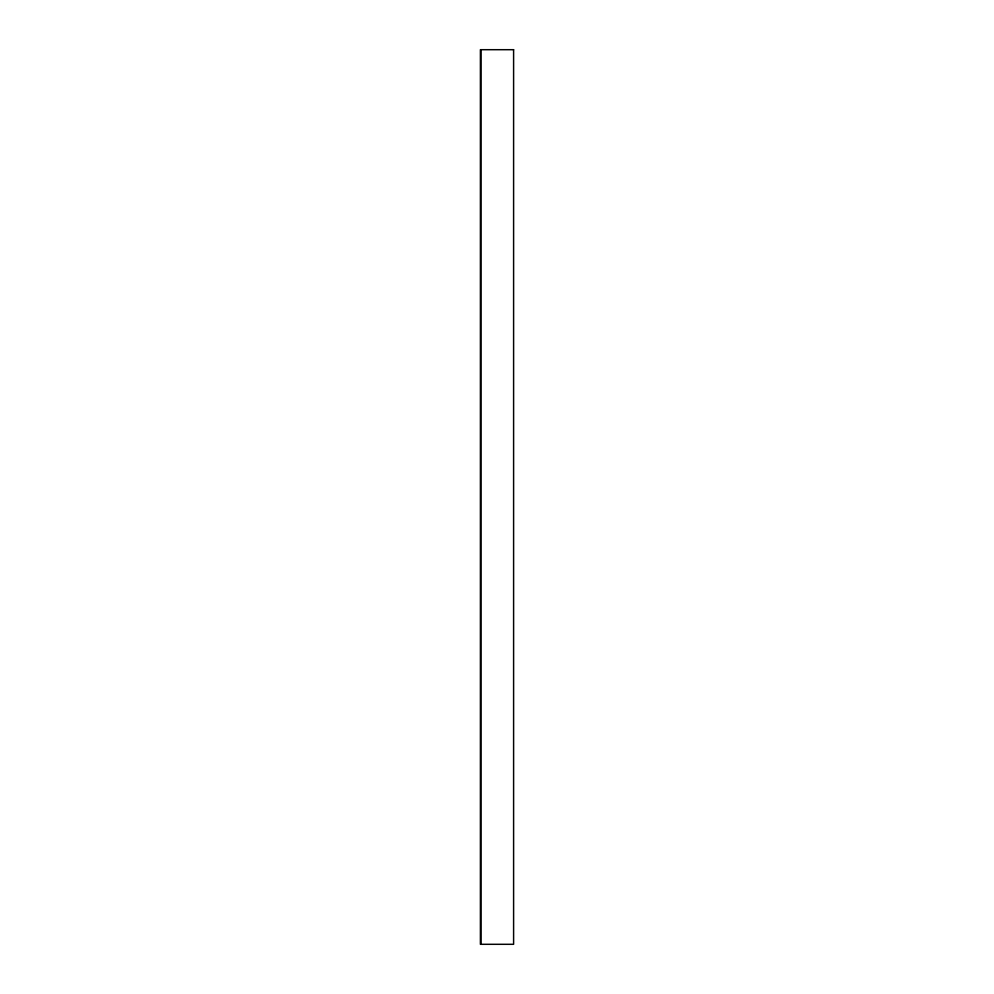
<?xml version="1.0" encoding="UTF-8"?>
<svg xmlns="http://www.w3.org/2000/svg" width="994" height="994" viewBox="0 0 994 994"><rect width="100%" height="100%" fill="white"/><g stroke="black" fill="none" stroke-linecap="round" stroke-linejoin="round"><path stroke-width="1.49" d="M480.984 49.7L480.984 944.3M513.6 49.7L480.4 49.7L480.4 944.3L513.6 944.3L513.6 49.7"/></g></svg>
